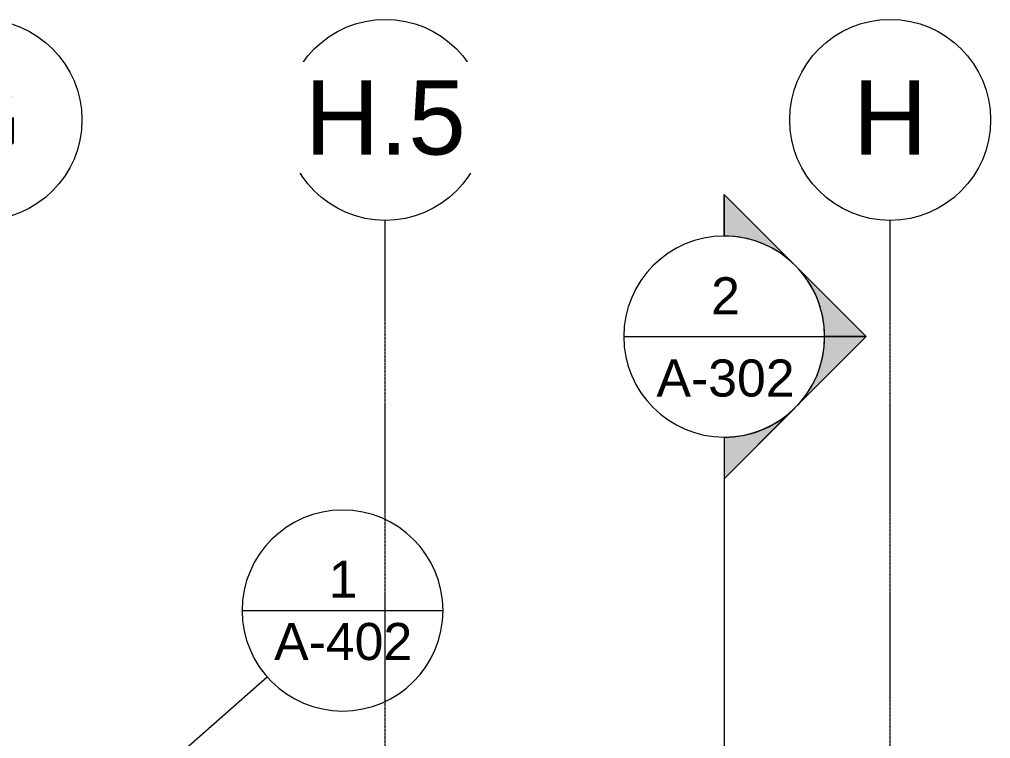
# Model space of a CAD drawing. Header units: inches. Extents: x -54880 to -186, y -265 to 853.
# Drawn here: x -15702.6 to -15238.5, y 401.1 to 744.7 of the extents above; entities that cross this region are included whole.
import ezdxf

# ---------------------------------------------------------------- set-up
doc = ezdxf.new("R2010")
doc.units = ezdxf.units.IN
doc.header["$MEASUREMENT"] = 0
doc.linetypes.add('Grid Line 1_2_', pattern=[0.875, 0.5, -0.125, 0.125, -0.125])
for name, color, linetype, lineweight in [('A-ANNO-SYMB', 150, 'Continuous', 9), ('G-ANNO-SYMB', 111, 'Continuous', 9), ('S-GRID', 1, 'Continuous', 9), ('S-GRID-IDEN', 1, 'Continuous', 9)]:
    doc.layers.add(name, color=color, linetype=linetype, lineweight=lineweight)
doc.styles.add('Arial_1', font='arial.ttf', dxfattribs={"height": 35.407186})
doc.styles.add('Arial_2', font='arial.ttf', dxfattribs={"height": 17.703593})

# ---------------------------------------------------------------- blocks, each defined once
blk = doc.blocks.new('Grid - Grid Head - Circle-14747-Section 1')
at = {"layer": 'S-GRID-IDEN'}
blk.add_circle((21143.8, 696.66), 48, dxfattribs=at)
blk = doc.blocks.new('Section - Section Head - Filled-1526-Section 1')
at = {"layer": 'G-ANNO-SYMB'}
h = blk.add_hatch(color=256, dxfattribs=at)
edge = h.paths.add_edge_path(flags=0)
edge.add_arc((22069.39, 593.16), 48.06, 47.9216, 90)
edge.add_line((22069.39, 641.22), (22069.39, 661.04))
edge.add_line((22069.39, 661.04), (22101.6, 628.83))
h = blk.add_hatch(color=256, dxfattribs=at)
edge = h.paths.add_edge_path(flags=0)
edge.add_line((22103.33, 627.1), (22137.27, 593.16))
edge.add_line((22137.27, 593.16), (22117.39, 593.16))
edge.add_arc((22069.39, 593.16), 48, 360, 405)
h = blk.add_hatch(color=256, dxfattribs=at)
edge = h.paths.add_edge_path(flags=0)
edge.add_arc((22069.39, 593.16), 48, 315, 360)
edge.add_line((22117.39, 593.16), (22137.27, 593.16))
edge.add_line((22137.27, 593.16), (22103.33, 559.22))
h = blk.add_hatch(color=256, dxfattribs=at)
edge = h.paths.add_edge_path(flags=0)
edge.add_line((22101.6, 557.48), (22069.39, 525.27))
edge.add_line((22069.39, 525.27), (22069.39, 545.09))
edge.add_arc((22069.39, 593.16), 48.06, 270, 312.0784)
for p, q in [((22137.27, 593.16), (22069.39, 661.04)), ((22069.39, 641.16), (22069.39, 661.04)), ((22101.6, 628.83), (22069.39, 661.04)), ((22069.39, 661.04), (22069.39, 641.22)), ((22137.27, 593.16), (22103.33, 627.1)), ((22137.27, 593.16), (22069.39, 525.27)), ((22103.33, 559.22), (22137.27, 593.16)), ((22117.39, 593.16), (22137.27, 593.16)), ((22137.27, 593.16), (22117.39, 593.16)), ((22069.39, 525.27), (22101.6, 557.48)), ((22069.39, 545.16), (22069.39, 525.27)), ((22069.39, 545.09), (22069.39, 525.27))]:
    blk.add_line(p, q, dxfattribs=at)
for radius, start, end in [(48, 90, 270), (48.06, 47.9216, 90), (48, 270, 90), (48, 360, 45), (48, 315, 360), (48.06, 270, 312.0784)]:
    blk.add_arc((22069.39, 593.16), radius, start, end, dxfattribs=at)
blk = doc.blocks.new('Section - Callout Head-19020-Section 1')
at = {"layer": 'A-ANNO-SYMB'}
blk.add_line((22474.62, 462.29), (22570.62, 462.29), dxfattribs=at)
for start, end in [(0, 180), (180, 360)]:
    blk.add_arc((22522.62, 462.29), 48, start, end, dxfattribs=at)

msp = doc.modelspace()

# ---------------------------------------------------------------- linework, layer by layer
at = {"layer": 'A-ANNO-SYMB'}
msp.add_line((-15637.66, 383.6), (-15584.19, 430.6), dxfattribs=at)
at = {"layer": 'G-ANNO-SYMB'}
for p, q in [((-15413.75, 593.16), (-15317.75, 593.16)), ((-15365.75, 545.16), (-15365.75, -54.82))]:
    msp.add_line(p, q, dxfattribs=at)
at = {"layer": 'S-GRID', "linetype": 'Grid Line 1_2_'}
for p, q in [((-15527.71, -132), (-15527.71, 648.66)), ((-15286.46, -132), (-15286.46, 648.66))]:
    msp.add_line(p, q, dxfattribs=at)

# ---------------------------------------------------------------- block references
at = {"layer": 'A-ANNO-SYMB'}
msp.add_blockref('Section - Callout Head-19020-Section 1', (-38070.76, 0), dxfattribs=at)
at = {"layer": 'G-ANNO-SYMB'}
msp.add_blockref('Section - Section Head - Filled-1526-Section 1', (-37435.14, 0), dxfattribs=at)
at = {"layer": 'S-GRID-IDEN'}
for p in [(-36864.51, 0), (-36671.51, 0), (-36430.26, 0)]:
    msp.add_blockref('Grid - Grid Head - Circle-14747-Section 1', p, dxfattribs=at)

# ---------------------------------------------------------------- texts
at = {"layer": 'A-ANNO-SYMB', "attachment_point": 2, "line_spacing_factor": 0.938532, "style": 'Arial_2'}
for s, insert, char_height, width in [('1', (-15547.86, 486.11), 17.7, 16.416), ('A-402', (-15547.86, 456.35), 17.704, 78.624)]:
    msp.add_mtext(s, dxfattribs=dict(at, insert=insert, char_height=char_height, width=width))
at = {"layer": 'G-ANNO-SYMB', "attachment_point": 2, "line_spacing_factor": 0.938532, "style": 'Arial_2'}
for s, insert, char_height, width in [('2', (-15365.13, 621.5), 17.7, 16.416), ('A-302', (-15365.13, 582.22), 17.704, 78.624)]:
    msp.add_mtext(s, dxfattribs=dict(at, insert=insert, char_height=char_height, width=width))

# ---------------------------------------------------------------- next in the draw order: texts
at = {"layer": 'S-GRID-IDEN', "attachment_point": 2, "line_spacing_factor": 0.938532, "style": 'Arial_1', "bg_fill": 3, "box_fill_scale": 1.25, "bg_fill_color": 0, "bg_fill_transparency": 0}
for s, insert, char_height, width in [('G', (-15720.72, 715.53), 35.41, 45.792), ('H.5', (-15527.72, 715.53), 35.407, 91.584), ('H', (-15286.47, 715.53), 35.41, 42.336)]:
    msp.add_mtext(s, dxfattribs=dict(at, insert=insert, char_height=char_height, width=width))

doc.saveas('drawing.dxf')
